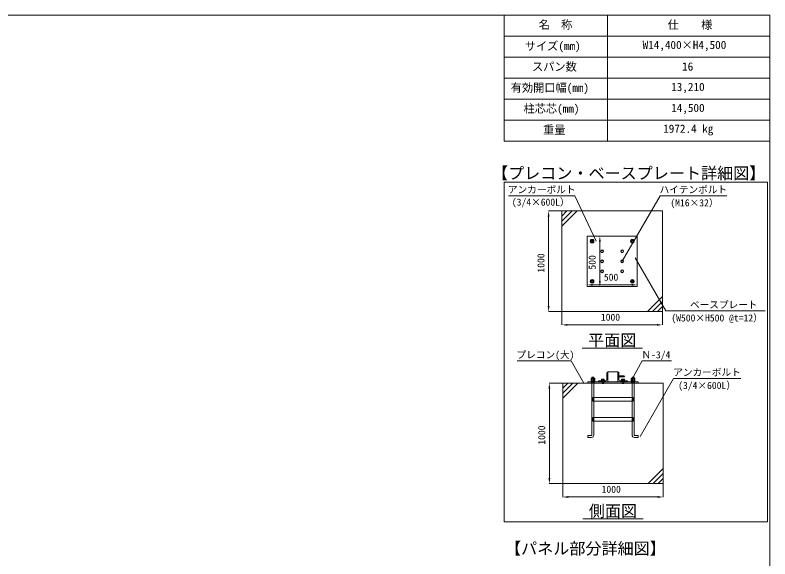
# Model space of a CAD drawing. Units: millimetres, scale not verified. Extents: x -13484 to 18716, y -23100 to 23100.
# Drawn here: x 6698 to 18716, y -9552 to -900 of the extents above; entities that cross this region are included whole.
import ezdxf
from ezdxf.enums import TextEntityAlignment as Align

# ---------------------------------------------------------------- set-up
doc = ezdxf.new("R2010")
doc.units = ezdxf.units.MM
doc.header["$LTSCALE"] = 150
doc.linetypes.add('DASHED1', pattern=[1.8, 1.2, -0.6])
for name, color, linetype, lineweight in [('0-6_ﾎﾞﾙﾄ類', 2, 'Continuous', 18), ('0-9_基礎工事用PCA大', 7, 'Continuous', 18), ('0-A_図面枠', 7, 'Continuous', 18), ('0-B_寸法', 3, 'Continuous', 18), ('0-F_大型柱', 7, 'Continuous', 18), ('1-8_表', 7, 'Continuous', 18), ('1-B_文字', 7, 'Continuous', 18)]:
    doc.layers.add(name, color=color, linetype=linetype, lineweight=lineweight)
doc.styles.add('ＭＳ ゴシック', font='')
doc.styles.get('ＭＳ ゴシック').set_extended_font_data('MS Gothic')

msp = doc.modelspace()

# ---------------------------------------------------------------- linework, layer by layer
at = {"layer": '0-6_ﾎﾞﾙﾄ類'}
for p, q in [((15881.7, -6703.8), (15881.7, -6680.5)), ((15881.7, -6708.4), (15881.7, -6731.7)), ((15912.2, -6703.8), (15912.2, -6680.5)), ((15912.2, -6708.4), (15912.2, -6731.7)), ((16038, -6692.6), (16035.1, -6694.3)), ((16035.1, -6694.3), (16035.1, -6708.3)), ((16078.8, -6708.3), (16035.1, -6708.3)), ((16075.9, -6692.6), (16038, -6692.6)), ((16075, -6708.6), (16039, -6708.6)), ((16044.2, -6755), (16044.2, -6719.9)), ((16046.1, -6694.3), (16046.1, -6708.3)), ((16056.8, -6713.4), (16055.1, -6719.9)), ((16058.9, -6713.4), (16057.2, -6719.9)), ((16067.8, -6759.5), (16067.8, -6719.9)), ((16067.9, -6694.3), (16067.9, -6708.3)), ((16069.8, -6755), (16069.8, -6719.9)), ((16075.9, -6692.6), (16078.8, -6694.3)), ((16078.8, -6694.3), (16078.8, -6708.3)), ((16358, -6692.6), (16355.1, -6694.3)), ((16355.1, -6694.3), (16355.1, -6708.3)), ((16398.9, -6708.3), (16355.1, -6708.3)), ((16395.9, -6692.6), (16358, -6692.6)), ((16395, -6708.6), (16359, -6708.6)), ((16364.2, -6755), (16364.2, -6719.9)), ((16366, -6694.3), (16366, -6708.3)), ((16376.8, -6713.4), (16375.1, -6719.9)), ((16378.9, -6713.4), (16377.2, -6719.9)), ((16387.8, -6759.5), (16387.8, -6719.9)), ((16387.9, -6694.3), (16387.9, -6708.3)), ((16389.8, -6755), (16389.8, -6719.9)), ((16395.9, -6692.6), (16398.9, -6694.3)), ((16398.9, -6694.3), (16398.9, -6708.3)), ((16521.8, -6703.8), (16521.8, -6680.5)), ((16521.8, -6708.4), (16521.8, -6731.7)), ((16552.2, -6703.8), (16552.2, -6680.5)), ((16552.2, -6708.4), (16552.2, -6731.7)), ((16069.8, -6755), (16067.8, -6759.5)), ((16389.8, -6755), (16387.8, -6759.5))]:
    msp.add_line(p, q, dxfattribs=at)
for points in [[(15899.7, -4471.1), (15914.5, -4496.7), (15899.7, -4522.3), (15870.1, -4522.3), (15855.4, -4496.7), (15870.1, -4471.1)], [(16510.1, -4471.1), (16495.4, -4496.7), (16510.1, -4522.3), (16539.7, -4522.3), (16554.5, -4496.7), (16539.7, -4471.1)], [(16034, -4637.8), (16023.1, -4656.7), (16034, -4675.6), (16055.9, -4675.6), (16066.8, -4656.7), (16055.9, -4637.8)], [(16354, -4637.8), (16343.1, -4656.7), (16354, -4675.6), (16375.8, -4675.6), (16386.8, -4656.7), (16375.8, -4637.8)], [(16034, -4797.8), (16023.1, -4816.7), (16034, -4835.6), (16055.9, -4835.6), (16066.8, -4816.7), (16055.9, -4797.8)], [(16354, -4797.8), (16343.1, -4816.7), (16354, -4835.6), (16375.8, -4835.6), (16386.8, -4816.7), (16375.8, -4797.8)], [(16034, -4957.8), (16023.1, -4976.7), (16034, -4995.6), (16055.9, -4995.6), (16066.8, -4976.7), (16055.9, -4957.8)], [(16354, -4957.8), (16343.1, -4976.7), (16354, -4995.6), (16375.8, -4995.6), (16386.8, -4976.7), (16375.8, -4957.8)], [(15899.7, -5162.3), (15914.5, -5136.7), (15899.7, -5111.1), (15870.1, -5111.1), (15855.4, -5136.7), (15870.1, -5162.3)], [(16510.1, -5162.3), (16495.4, -5136.7), (16510.1, -5111.1), (16539.7, -5111.1), (16554.5, -5136.7), (16539.7, -5162.3)], [(15867.4, -6703.8), (15867.4, -6680.5), (15926.6, -6680.5), (15926.6, -6703.8), (15922.6, -6706.1), (15871.4, -6706.1)], [(15867.4, -6708.4), (15867.4, -6731.7), (15926.6, -6731.7), (15926.6, -6708.4), (15922.6, -6706.1), (15871.4, -6706.1)], [(16034.6, -6708.6), (16034.6, -6713.4), (16079.4, -6713.4), (16079.4, -6708.6)], [(16079.4, -6713.4), (16034.6, -6713.4), (16034.6, -6719.9), (16079.4, -6719.9)], [(16354.6, -6708.6), (16354.6, -6713.4), (16399.4, -6713.4), (16399.4, -6708.6)], [(16399.4, -6713.4), (16354.6, -6713.4), (16354.6, -6719.9), (16399.4, -6719.9)], [(16507.4, -6703.8), (16507.4, -6680.5), (16566.5, -6680.5), (16566.5, -6703.8), (16562.6, -6706.1), (16511.4, -6706.1)], [(16507.4, -6708.4), (16507.4, -6731.7), (16566.5, -6731.7), (16566.5, -6708.4), (16562.6, -6706.1), (16511.4, -6706.1)], [(15868.2, -6731.7), (15925.8, -6731.7), (15925.8, -6735.8), (15868.2, -6735.8)], [(16508.2, -6731.7), (16565.8, -6731.7), (16565.8, -6735.8), (16508.2, -6735.8)]]:
    msp.add_lwpolyline(points, close=True, dxfattribs=at)
for points in [[(16067.8, -6759.5), (16046.1, -6759.5), (16046.1, -6719.9)], [(16387.8, -6759.5), (16366.1, -6759.5), (16366.1, -6719.9)], [(16069.8, -6755), (16044.2, -6755), (16046.1, -6759.5)], [(16389.8, -6755), (16364.2, -6755), (16366.1, -6759.5)]]:
    msp.add_lwpolyline(points, dxfattribs=at)
for centre, radius in [((15884.9, -4496.7), 25.6), ((15884.9, -4496.7), 15.2), ((15884.9, -4496.7), 12.9), ((16524.9, -4496.7), 25.6), ((16524.9, -4496.7), 15.2), ((16524.9, -4496.7), 12.9), ((16044.9, -4656.7), 22.4), ((16044.9, -4656.7), 18.9), ((16364.9, -4656.7), 22.4), ((16364.9, -4656.7), 18.9), ((16044.9, -4816.7), 22.4), ((16044.9, -4816.7), 18.9), ((16364.9, -4816.7), 22.4), ((16364.9, -4816.7), 18.9), ((16044.9, -4976.7), 22.4), ((16044.9, -4976.7), 18.9), ((16364.9, -4976.7), 22.4), ((16364.9, -4976.7), 18.9), ((15884.9, -5136.7), 25.6), ((15884.9, -5136.7), 15.2), ((15884.9, -5136.7), 12.9), ((16524.9, -5136.7), 25.6), ((16524.9, -5136.7), 15.2), ((16524.9, -5136.7), 12.9)]:
    msp.add_circle(centre, radius, dxfattribs=at)
for centre, radius, start, end in [((15884.9, -4496.7), 28.8, 122.734, 177.266), ((15884.9, -4496.7), 28.8, 182.734, 237.266), ((15884.9, -4496.7), 28.8, 62.734, 117.266), ((15884.9, -4496.7), 28.8, 242.734, 297.266), ((15884.9, -4496.7), 28.8, 2.734, 57.266), ((15884.9, -4496.7), 28.8, 302.734, 357.266), ((16524.9, -4496.7), 28.8, 122.734, 177.266), ((16524.9, -4496.7), 28.8, 182.734, 237.266), ((16524.9, -4496.7), 28.8, 62.734, 117.266), ((16524.9, -4496.7), 28.8, 242.734, 297.266), ((16524.9, -4496.7), 28.8, 2.734, 57.266), ((16524.9, -4496.7), 28.8, 302.734, 357.266), ((15884.9, -5136.7), 28.8, 122.734, 177.266), ((15884.9, -5136.7), 28.8, 182.734, 237.266), ((15884.9, -5136.7), 28.8, 62.734, 117.266), ((15884.9, -5136.7), 28.8, 242.734, 297.266), ((15884.9, -5136.7), 28.8, 2.734, 57.266), ((15884.9, -5136.7), 28.8, 302.734, 357.266), ((16524.9, -5136.7), 28.8, 122.734, 177.266), ((16524.9, -5136.7), 28.8, 182.734, 237.266), ((16524.9, -5136.7), 28.8, 62.734, 117.266), ((16524.9, -5136.7), 28.8, 242.734, 297.266), ((16524.9, -5136.7), 28.8, 2.734, 57.266), ((16524.9, -5136.7), 28.8, 302.734, 357.266), ((15874.6, -6691.4), 14.3, 240, 300), ((15874.6, -6720.8), 14.3, 60, 120), ((15897, -6654.2), 51.9, 252.932, 287.068), ((15897, -6758), 51.9, 72.932, 107.068), ((15919.4, -6691.4), 14.3, 239.975, 300.025), ((15919.4, -6720.8), 14.3, 59.975, 120.025), ((16040.6, -6702.3), 9.68, 55.616, 124.384), ((16039, -6708.3), 0.32, 180, 270), ((16057, -6728.8), 36.2, 72.412, 107.588), ((16073.4, -6702.3), 9.68, 55.616, 124.384), ((16075, -6708.3), 0.32, 270, 0), ((16360.6, -6702.3), 9.68, 55.616, 124.384), ((16359, -6708.3), 0.32, 180, 270), ((16377, -6728.8), 36.2, 72.412, 107.588), ((16393.4, -6702.3), 9.68, 55.616, 124.384), ((16395, -6708.3), 0.32, 270, 0), ((16514.6, -6691.4), 14.3, 240, 300), ((16514.6, -6720.8), 14.3, 60, 120), ((16537, -6654.2), 51.9, 252.932, 287.068), ((16537, -6758), 51.9, 72.932, 107.068), ((16559.4, -6691.4), 14.3, 239.975, 300.025), ((16559.4, -6720.8), 14.3, 59.975, 120.025)]:
    msp.add_arc(centre, radius, start, end, dxfattribs=at)
at = {"layer": '0-9_基礎工事用PCA大'}
for p, q in [((15404.9, -4256.7), (15644.9, -4016.7)), ((15404.9, -4176.7), (15564.9, -4016.7)), ((15404.9, -4096.7), (15484.9, -4016.7)), ((17004.9, -5376.7), (16764.9, -5616.7)), ((17004.9, -5456.7), (16844.9, -5616.7)), ((17004.9, -5536.7), (16924.9, -5616.7)), ((15417, -6995), (15657, -6755)), ((15417, -6915), (15577, -6755)), ((15417, -6835.1), (15497, -6755)), ((15912.2, -7043), (15912.2, -7302.2)), ((16521.8, -7043), (16521.8, -7302.2)), ((15912.2, -7363.1), (15912.2, -7582.2)), ((16521.8, -7363.1), (16521.8, -7582.2)), ((17017, -8115), (16777, -8355)), ((17017, -8195), (16857, -8355)), ((17017, -8275.1), (16937, -8355))]:
    msp.add_line(p, q, dxfattribs=at)
at = {"layer": '0-9_基礎工事用PCA大', "linetype": 'DASHED1'}
for p, q in [((15873.5, -6735.8), (15873.5, -6755)), ((15921, -6735.8), (15921, -6755)), ((16044.2, -6735.8), (16044.2, -6755)), ((16069.8, -6735.8), (16069.8, -6755)), ((16364.2, -6735.8), (16364.2, -6755)), ((16389.8, -6735.8), (16389.8, -6755)), ((16513, -6735.8), (16513, -6755)), ((16561, -6735.8), (16561, -6755)), ((15912.2, -6982.2), (15912.2, -7043)), ((16521.8, -6982.2), (16521.8, -7043)), ((15912.2, -7302.2), (15912.2, -7363.1)), ((16521.8, -7302.2), (16521.8, -7363.1))]:
    msp.add_line(p, q, dxfattribs=at)
at = {"layer": '0-9_基礎工事用PCA大'}
for points in [[(15404.9, -5616.7), (17004.9, -5616.7), (17004.9, -4016.7), (15404.9, -4016.7)], [(15804.9, -4416.7), (16604.9, -4416.7), (16604.9, -5216.7), (15804.9, -5216.7)], [(15417, -8355), (17017, -8355), (17017, -6755), (15417, -6755)], [(15817, -6755), (16617, -6755), (16617, -6735.8), (15817, -6735.8)], [(15897, -6982.2), (16537, -6982.2), (16537, -7043), (15897, -7043)], [(15897, -7302.2), (16537, -7302.2), (16537, -7363.1), (15897, -7363.1)]]:
    msp.add_lwpolyline(points, close=True, dxfattribs=at)
for points in [[(15881.7, -7582.2), (15881.7, -6659), (15912.2, -6659), (15912.2, -6982.2)], [(15881.7, -6759), (15885.8, -6755), (15885.8, -6659), (15908.2, -6659), (15908.2, -6755), (15912.2, -6759)], [(16552.2, -7582.2), (16552.2, -6659), (16521.8, -6659), (16521.8, -6982.2)], [(16552.2, -6759), (16548.2, -6755), (16548.2, -6659), (16525.7, -6659), (16525.7, -6755), (16521.8, -6759)], [(15875.4, -7619), (15816.2, -7619), (15816.2, -7588.6), (15875.3, -7588.6)], [(16558.5, -7619), (16617.8, -7619), (16617.8, -7588.6), (16558.6, -7588.6)]]:
    msp.add_lwpolyline(points, dxfattribs=at)
for centre, radius, start, end in [((15875.3, -7582.2), 6.41, 270, 0), ((15875.4, -7582.2), 36.8, 270, 0), ((16558.5, -7582.2), 36.8, 180, 270), ((16558.6, -7582.2), 6.41, 180, 270)]:
    msp.add_arc(centre, radius, start, end, dxfattribs=at)
at = {"layer": '0-A_図面枠'}
for points in [[(-13484.2, -900), (18715.8, -900), (18715.8, -23100), (-13484.2, -23100)], [(14484.2, -3556.2), (18676, -3556.2), (18676, -8961.9), (14484.2, -8961.9)]]:
    msp.add_lwpolyline(points, close=True, dxfattribs=at)
at = {"layer": '0-B_寸法'}
for p, q in [((15403.3, -4016.7), (15190.8, -4016.7)), ((15192.4, -4104.7), (15192.4, -5528.7)), ((15806.5, -4416.7), (16010.2, -4416.7)), ((16008.6, -4504.7), (16008.6, -5128.7)), ((15804.9, -5215.1), (15804.9, -5191.1)), ((15892.9, -5192.7), (16516.9, -5192.7)), ((15990.5, -5216.7), (16010.2, -5216.7)), ((15403.3, -5616.7), (15190.8, -5616.7)), ((15404.9, -5618.3), (15404.9, -5830.8)), ((17004.9, -5618.3), (17004.9, -5830.8)), ((15492.9, -5829.2), (16916.9, -5829.2)), ((15415.4, -6755), (15202.9, -6755)), ((15204.5, -6843), (15204.5, -8267)), ((15415.4, -8355), (15202.9, -8355)), ((15417, -8356.6), (15417, -8569.1)), ((17017, -8356.6), (17017, -8569.1)), ((15505, -8567.5), (16929, -8567.5))]:
    msp.add_line(p, q, dxfattribs=at)
at = {"layer": '0-B_寸法', "color": 91}
for points in [[(15177.8, -4104.7), (15192.4, -4016.7), (15207.1, -4104.7)], [(15993.9, -4504.7), (16008.6, -4416.7), (16023.3, -4504.7)], [(15993.9, -5128.7), (16008.6, -5216.7), (16023.3, -5128.7)], [(15892.9, -5178), (15804.9, -5192.7), (15892.9, -5207.4)], [(16516.9, -5178), (16604.9, -5192.7), (16516.9, -5207.4)], [(15177.8, -5528.7), (15192.4, -5616.7), (15207.1, -5528.7)], [(15492.9, -5814.5), (15404.9, -5829.2), (15492.9, -5843.9)], [(16916.9, -5814.5), (17004.9, -5829.2), (16916.9, -5843.9)], [(15189.8, -6843), (15204.5, -6755), (15219.2, -6843)], [(15189.8, -8267), (15204.5, -8355), (15219.2, -8267)], [(15505, -8552.9), (15417, -8567.5), (15505, -8582.2)], [(16929, -8552.9), (17017, -8567.5), (16929, -8582.2)]]:
    msp.add_solid(points, dxfattribs=at)
at = {"layer": '0-F_大型柱'}
for p, q in [((16121, -6591.8), (16121, -6703.8)), ((16297, -6575.8), (16137, -6575.8)), ((16313, -6591.8), (16313, -6703.8)), ((16105, -6719.9), (15993, -6719.9)), ((16329, -6719.9), (16441, -6719.9)), ((16297, -6735.8), (16137, -6735.8))]:
    msp.add_line(p, q, dxfattribs=at)
at = {"layer": '0-F_大型柱', "linetype": 'DASHED1'}
for p, q in [((16041, -6719.9), (16041, -6735.8)), ((16073, -6719.9), (16073, -6735.8)), ((16361, -6719.9), (16361, -6735.8)), ((16393, -6719.9), (16393, -6735.8))]:
    msp.add_line(p, q, dxfattribs=at)
at = {"layer": '0-F_大型柱'}
for points in [[(15977, -6735.8), (16137, -6735.8), (16137, -6575.8)], [(16457, -6735.8), (16297, -6735.8), (16297, -6575.8)], [(16391.4, -6639.8), (16313, -6639.8), (16313, -6655.8), (16391.4, -6655.8)]]:
    msp.add_lwpolyline(points, dxfattribs=at)
for centre, radius, start, end in [((16137, -6591.8), 16, 90, 180), ((16297, -6591.8), 16, 0, 90), ((15993, -6735.8), 16, 90, 180), ((16105, -6703.8), 16, 270, 0), ((16329, -6703.8), 16, 180, 270), ((16391.4, -6647.9), 8, 270, 90), ((16441, -6735.8), 16, 0, 90)]:
    msp.add_arc(centre, radius, start, end, dxfattribs=at)
at = {"layer": '1-8_表'}
for p, q in [((14484.2, -900), (18715.8, -900)), ((14484.2, -900), (14484.2, -2904.5)), ((16132.3, -900), (16132.3, -2904.5)), ((18715.8, -900), (18715.8, -2904.5)), ((14484.2, -1234.1), (18715.8, -1234.1)), ((14484.2, -1568.2), (18715.8, -1568.2)), ((14484.2, -1902.2), (18715.8, -1902.2)), ((14484.2, -2236.3), (18715.8, -2236.3)), ((14484.2, -2570.4), (18715.8, -2570.4)), ((14484.2, -2904.5), (18715.8, -2904.5))]:
    msp.add_line(p, q, dxfattribs=at)
at = {"layer": '1-B_文字'}
for p, q in [((14553.1, -3775.6), (15611.6, -3775.6)), ((15612.1, -3775.6), (15611.6, -3775.6)), ((15947.4, -4496.7), (15612.1, -3775.6)), ((16364.9, -4816.7), (16966, -3775.6)), ((16966, -3775.6), (16966.6, -3775.6)), ((16966.6, -3775.6), (18029.1, -3775.6)), ((16570.8, -4764.5), (17057.6, -5607.8)), ((17057.6, -5607.8), (17058.2, -5607.8)), ((17058.2, -5607.8), (18641.6, -5607.8)), ((15724.9, -6197.4), (16684.9, -6197.4)), ((14690.5, -6403.4), (15549.8, -6403.4)), ((15550.4, -6403.4), (15549.8, -6403.4)), ((15753.4, -6755), (15550.4, -6403.4)), ((16537, -6659), (16684.6, -6403.4)), ((16684.6, -6403.4), (16685.2, -6403.4)), ((16685.2, -6403.4), (17149.1, -6403.4)), ((16650.9, -7603.3), (17182.7, -6682.2)), ((17182.7, -6682.2), (17183.3, -6682.2)), ((17183.3, -6682.2), (18250.6, -6682.2)), ((15737, -8915), (16697, -8915))]:
    msp.add_line(p, q, dxfattribs=at)

# ---------------------------------------------------------------- texts
at = {"layer": '0-B_寸法', "style": 'ＭＳ ゴシック'}
for s, p in [('1000', (15159.8, -4997.4)), ('500', (15976, -4949)), ('1000', (15171.9, -7735.7))]:
    msp.add_text(s, height=112.6, rotation=90, dxfattribs=at).set_placement(p, align=Align.BOTTOM_LEFT)
for s, p in [('500', (16072.6, -5160.1)), ('1000', (16024.2, -5796.6)), ('1000', (16036.3, -8534.9))]:
    msp.add_text(s, height=112.6, dxfattribs=at).set_placement(p, align=Align.BOTTOM_LEFT)
at = {"layer": '1-8_表', "style": 'ＭＳ ゴシック'}
for s, p in [('名\u3000称', (15035.8, -1157.6)), ('仕\u3000\u3000様', (17087.5, -1158.8)), ('サイズ(mm)', (14813.5, -1496.8)), ('W14,400×H4,500', (16688.9, -1479)), ('スパン数', (14927.8, -1825)), ('16', (17317.7, -1822.6)), ('有効開口幅(mm)', (14590.1, -2160.3)), ('13,210', (17143.3, -2147.2)), ('柱芯芯(mm)', (14793.3, -2493.1)), ('14,500', (17143.3, -2481.3)), ('重量', (15104.2, -2829.2)), ('1972.4 kg', (17016, -2811.4))]:
    msp.add_text(s, height=130.6, dxfattribs=at).set_placement(p, align=Align.BOTTOM_LEFT)
at = {"layer": '1-B_文字', "style": 'ＭＳ ゴシック'}
for s, height, p in [('【プレコン・ベースプレート詳細図】 ', 187.7, (14291.1, -3565.8)), ('アンカーボルト', 112.6, (14545, -3767)), ('ハイテンボルト', 112.6, (16959.3, -3767)), ('(3/4×600L）', 112.6, (14607.5, -3965.7)), ('(M16×32）', 112.6, (17131.2, -3976.6)), ('   \u3000ベースプレート\u3000\u3000\u3000', 112.6, (17059.8, -5599.1)), ('(W500×H500 @t=12）', 112.6, (17146.7, -5808.8)), ('平面図', 187.7, (15820.9, -6223)), ('プレコン(大)', 112.6, (14681.6, -6394.7)), ('Ｎ-3/4', 112.6, (16671.1, -6394.7)), ('アンカーボルト\u3000', 112.6, (17176.7, -6673.5)), ('(3/4×600L）', 112.6, (17255.1, -6883.1)), ('側面図', 187.7, (15833, -8940.6)), ('【パネル部分詳細図】', 187.7, (14498.6, -9537.3))]:
    msp.add_text(s, height=height, dxfattribs=at).set_placement(p, align=Align.BOTTOM_LEFT)

doc.saveas('drawing.dxf')
